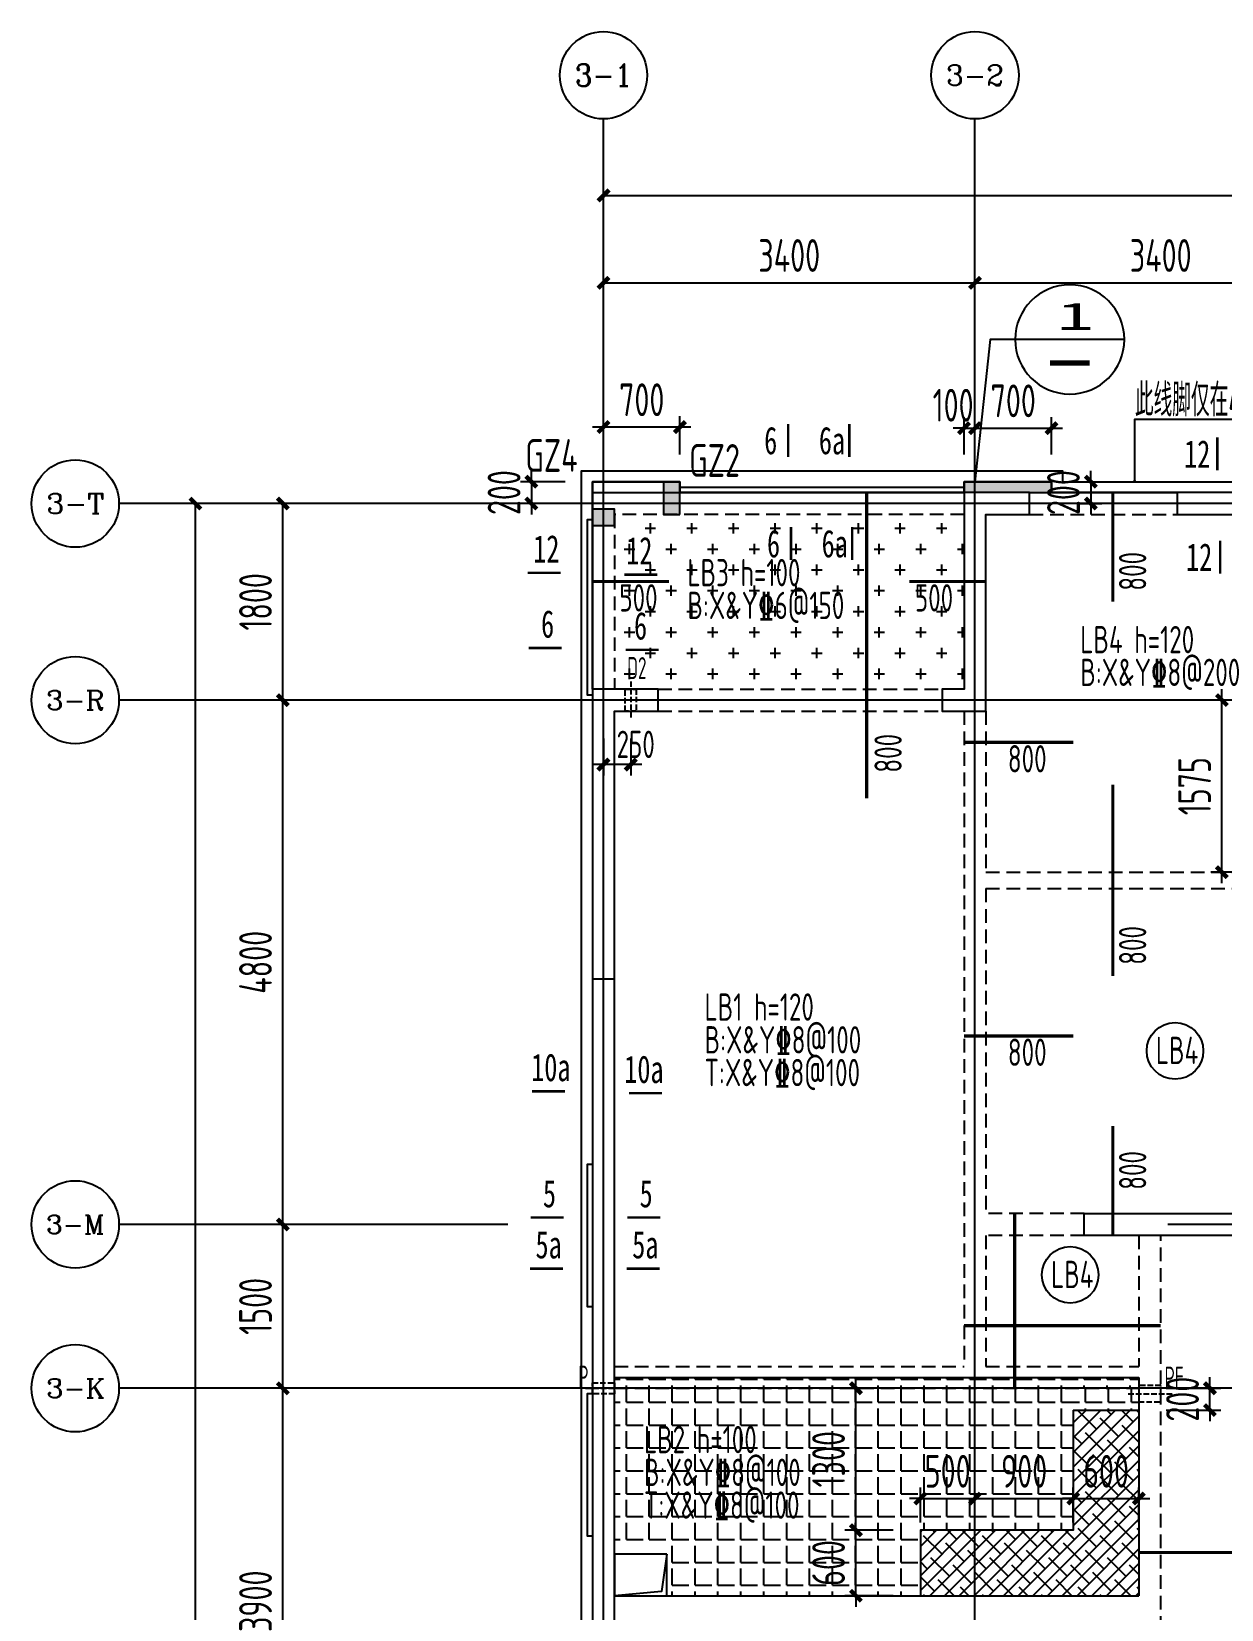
# Model space of a CAD drawing. Header units: millimetres. Extents: x -133666 to 880576, y -269375 to 86941.
# Drawn here: x 158965 to 169856, y 11684 to 26130 of the extents above; entities that cross this region are included whole.
import ezdxf
from ezdxf.enums import TextEntityAlignment as Align

# ---------------------------------------------------------------- set-up
doc = ezdxf.new("R2010")
doc.units = ezdxf.units.MM
doc.header["$LTSCALE"] = 1000
for name, pattern in [('CENTER', [50.8, 31.75, -6.35, 6.35, -6.35]), ('CONTINOUS', [0]), ('DASH', [0.35, 0.25, -0.1]), ('HIDDEN2', [0.1875, 0.125, -0.0625])]:
    doc.linetypes.add(name, pattern=pattern)
doc.layers.get('0').update_dxf_attribs({"linetype": 'CONTINUOUS'})
doc.layers.get('Defpoints').update_dxf_attribs({"color": 6, "linetype": 'CONTINUOUS'})
for name, color, linetype in [('A-外装饰线脚', 7, 'CONTINUOUS'), ('A-线脚看线', 9, 'CONTINUOUS'), ('A-设备穿墙洞', 161, 'CONTINUOUS'), ('AXIS', 253, 'CENTER'), ('AXIS_TEXT', 7, 'CONTINUOUS'), ('DIM', 3, 'CONTINUOUS'), ('DIM1', 3, 'CONTINUOUS'), ('JG1', 3, 'CONTINUOUS'), ('填充', 8, 'CONTINUOUS'), ('墙', 6, 'CONTINUOUS'), ('挑板', 3, 'CONTINUOUS'), ('板筋', 6, 'CONTINUOUS'), ('柱', 2, 'CONTINUOUS'), ('梁', 4, 'HIDDEN2'), ('模板线', 3, 'CONTINUOUS'), ('洞口', 5, 'CONTINUOUS'), ('详图索引', 3, 'CONTINUOUS'), ('钢筋_文字', 7, 'CONTINUOUS'), ('钢筋长度标注', 7, 'CONTINUOUS')]:
    doc.layers.add(name, color=color, linetype=linetype)
doc.styles.add('_TCH_AXIS', font='COMPLEX', dxfattribs={"bigfont": 'GBCBIG'})
doc.styles.add('COMPLEX', font='COMPLEX')
doc.styles.add('TSSD_BOLD', font='tssdeng2.shx', dxfattribs={"width": 0.7, "height": 250, "bigfont": 'CHINA.shx'})
doc.styles.add('TSSD_Dimension', font='tssdeng.shx', dxfattribs={"width": 0.7, "bigfont": 'Hztxt.shx'})
doc.styles.add('ZZ', font='tssdeng.shx', dxfattribs={"width": 0.7, "bigfont": 'tssdchn.shx'})
doc.styles.add('zzt', font='tssdeng.shx', dxfattribs={"width": 0.7, "height": 300, "bigfont": 'tssdchn.shx'})
doc.styles.add('钢筋', font='tssdeng.shx', dxfattribs={"width": 0.7, "height": 250, "bigfont": 'tssdchn.shx'})
doc.styles.add('钢筋长度', font='tssdeng.shx', dxfattribs={"width": 0.7, "height": 300, "bigfont": 'tssdchn.shx'})
doc.styles.add('黑体', font='simhei.ttf')
doc.dimstyles.new('DIM_1_100', dxfattribs={"dimtxt": 300, "dimasz": 100, "dimexe": 200, "dimexo": 50, "dimgap": 100, "dimtad": 1, "dimdec": 0, "dimzin": 0, "dimdsep": 46, "dimtxsty": 'zzt', "dimblk": 'ARCHTICK', "dimcen": 0, "dimclrt": 7, "dimadec": 0, "dimazin": 0, "dimtfac": 1, "dimtdec": 0, "dimtix": 1, "dimtmove": 2, "dimatfit": 0, "dimldrblk": 'ARCHTICK', "dimfxl": 0, "dimtolj": 1, "dimarcsym": 0})
doc.dimstyles.new('TSSD_100_100', dxfattribs={"dimtxt": 300, "dimasz": 100, "dimexe": 100, "dimexo": 250, "dimgap": 100, "dimtad": 1, "dimdec": 0, "dimzin": 0, "dimdsep": 46, "dimtxsty": 'ZZ', "dimblk": 'ARCHTICK', "dimcen": 0, "dimdle": 100, "dimclrd": 256, "dimclrt": 7, "dimadec": 0, "dimazin": 0, "dimtfac": 1, "dimtdec": 0, "dimtix": 1, "dimtmove": 2, "dimatfit": 3, "dimfxl": 0, "dimtolj": 1, "dimtzin": 0, "dimarcsym": 0})
pattern_1 = [(0, (164200, 1008.83), (0, 209.55), [152.4, -57.15]), (90, (164200, 1008.83), (-209.55, 1e-14), [152.4, -57.15])]

# ---------------------------------------------------------------- blocks, each defined once
blk = doc.blocks.new('_ArchTick')
at = {"color": 0, "linetype": 'ByBlock', "const_width": 0.4}
blk.add_lwpolyline([(-0.5, -0.5), (0.5, 0.5)], dxfattribs=at)
blk = doc.blocks.new('*D1029')
at = {"layer": 'Defpoints', "color": 0}
for p in [(166510, 12409), (167100, 12409), (167100, 11809)]:
    blk.add_point(p, dxfattribs=at)
at = {"layer": 'DIM', "lineweight": -2}
for p, q in [((166510, 12409), (166510, 12509)), ((166510, 11809), (166510, 12409)), ((166510, 11809), (166510, 11709))]:
    blk.add_line(p, q, dxfattribs=at)
at = {"layer": 'DIM', "color": 0, "lineweight": -2}
for p, q in [((166850, 12409), (166410, 12409)), ((166850, 11809), (166410, 11809))]:
    blk.add_line(p, q, dxfattribs=at)
at = {"layer": 'DIM', "lineweight": -2, "xscale": 100, "yscale": 100, "zscale": 100}
for p, rotation in [((166510, 12409), 270), ((166510, 11809), 90)]:
    blk.add_blockref('_ArchTick', p, dxfattribs=dict(at, rotation=rotation))
at = {"layer": 'DIM', "color": 7, "insert": (166260, 12109), "char_height": 300, "attachment_point": 5, "rotation": 90, "style": 'ZZ'}
blk.add_mtext('\\A1;600', dxfattribs=at)
blk = doc.blocks.new('*D1030')
at = {"layer": 'Defpoints', "color": 0}
for p in [(166510, 13709), (167100, 13709), (167100, 12409)]:
    blk.add_point(p, dxfattribs=at)
at = {"layer": 'DIM', "lineweight": -2}
blk.add_line((166510, 12309), (166510, 13809), dxfattribs=at)
at = {"layer": 'DIM', "color": 0, "lineweight": -2}
for p, q in [((166850, 13709), (166410, 13709)), ((166850, 12409), (166410, 12409))]:
    blk.add_line(p, q, dxfattribs=at)
at = {"layer": 'DIM', "lineweight": -2, "xscale": 100, "yscale": 100, "zscale": 100}
for p, rotation in [((166510, 13709), 90), ((166510, 12409), 270)]:
    blk.add_blockref('_ArchTick', p, dxfattribs=dict(at, rotation=rotation))
at = {"layer": 'DIM', "color": 7, "insert": (166260, 13059), "char_height": 300, "attachment_point": 5, "rotation": 90, "style": 'ZZ'}
blk.add_mtext('\\A1;1300', dxfattribs=at)
blk = doc.blocks.new('*D1031')
at = {"layer": 'Defpoints', "color": 0}
for p in [(167600, 12699), (167100, 12229), (167600, 12229)]:
    blk.add_point(p, dxfattribs=at)
at = {"layer": 'DIM', "color": 0, "lineweight": -2}
for p, q in [((167100, 12479), (167100, 12799)), ((167600, 12479), (167600, 12799))]:
    blk.add_line(p, q, dxfattribs=at)
at = {"layer": 'DIM', "lineweight": -2}
for p, q in [((167100, 12699), (167000, 12699)), ((167100, 12699), (167600, 12699)), ((167600, 12699), (167700, 12699))]:
    blk.add_line(p, q, dxfattribs=at)
at = {"layer": 'DIM', "lineweight": -2, "xscale": 100, "yscale": 100, "zscale": 100}
blk.add_blockref('_ArchTick', (167100, 12699), dxfattribs=at)
at = {"layer": 'DIM', "lineweight": -2, "xscale": 100, "yscale": 100, "zscale": 100, "rotation": 180}
blk.add_blockref('_ArchTick', (167600, 12699), dxfattribs=at)
at = {"layer": 'DIM', "color": 7, "insert": (167350, 12949), "char_height": 300, "attachment_point": 5, "style": 'ZZ'}
blk.add_mtext('\\A1;500', dxfattribs=at)
blk = doc.blocks.new('*D1067')
at = {"layer": 'Defpoints', "color": 0}
for p in [(169860, 20009), (170900, 20009), (170900, 18434)]:
    blk.add_point(p, dxfattribs=at)
at = {"layer": 'DIM', "lineweight": -2}
blk.add_line((169860, 18334), (169860, 20109), dxfattribs=at)
at = {"layer": 'DIM', "color": 0, "lineweight": -2}
for p, q in [((170650, 20009), (169760, 20009)), ((170650, 18434), (169760, 18434))]:
    blk.add_line(p, q, dxfattribs=at)
at = {"layer": 'DIM', "lineweight": -2, "xscale": 100, "yscale": 100, "zscale": 100}
for p, rotation in [((169860, 20009), 90), ((169860, 18434), 270)]:
    blk.add_blockref('_ArchTick', p, dxfattribs=dict(at, rotation=rotation))
at = {"layer": 'DIM', "color": 7, "insert": (169610, 19221), "char_height": 300, "attachment_point": 5, "rotation": 90, "style": 'ZZ'}
blk.add_mtext('\\A1;1575', dxfattribs=at)
blk = doc.blocks.new('*D1068')
at = {"layer": 'Defpoints', "color": 0}
for p in [(168500, 12699), (167600, 12229), (168500, 12229)]:
    blk.add_point(p, dxfattribs=at)
at = {"layer": 'DIM', "color": 0, "lineweight": -2}
for p, q in [((167600, 12479), (167600, 12799)), ((168500, 12479), (168500, 12799))]:
    blk.add_line(p, q, dxfattribs=at)
at = {"layer": 'DIM', "lineweight": -2}
blk.add_line((167500, 12699), (168600, 12699), dxfattribs=at)
at = {"layer": 'DIM', "lineweight": -2, "xscale": 100, "yscale": 100, "zscale": 100, "rotation": 180}
blk.add_blockref('_ArchTick', (167600, 12699), dxfattribs=at)
at = {"layer": 'DIM', "lineweight": -2, "xscale": 100, "yscale": 100, "zscale": 100}
blk.add_blockref('_ArchTick', (168500, 12699), dxfattribs=at)
at = {"layer": 'DIM', "color": 7, "insert": (168050, 12949), "char_height": 300, "attachment_point": 5, "style": 'ZZ'}
blk.add_mtext('\\A1;900', dxfattribs=at)
blk = doc.blocks.new('*D1069')
at = {"layer": 'Defpoints', "color": 0}
for p in [(169100, 12699), (168500, 12229), (169100, 12229)]:
    blk.add_point(p, dxfattribs=at)
at = {"layer": 'DIM', "color": 0, "lineweight": -2}
for p, q in [((168500, 12479), (168500, 12799)), ((169100, 12479), (169100, 12799))]:
    blk.add_line(p, q, dxfattribs=at)
at = {"layer": 'DIM', "lineweight": -2}
for p, q in [((168500, 12699), (168400, 12699)), ((168500, 12699), (169100, 12699)), ((169100, 12699), (169200, 12699))]:
    blk.add_line(p, q, dxfattribs=at)
at = {"layer": 'DIM', "lineweight": -2, "xscale": 100, "yscale": 100, "zscale": 100}
blk.add_blockref('_ArchTick', (168500, 12699), dxfattribs=at)
at = {"layer": 'DIM', "lineweight": -2, "xscale": 100, "yscale": 100, "zscale": 100, "rotation": 180}
blk.add_blockref('_ArchTick', (169100, 12699), dxfattribs=at)
at = {"layer": 'DIM', "color": 7, "insert": (168800, 12949), "char_height": 300, "attachment_point": 5, "style": 'ZZ'}
blk.add_mtext('\\A1;600', dxfattribs=at)
blk = doc.blocks.new('*D1103')
at = {"layer": 'Defpoints', "color": 0}
for p in [(164200, 22509), (164200, 22009), (164900, 22009)]:
    blk.add_point(p, dxfattribs=at)
at = {"layer": 'DIM', "color": 0, "lineweight": -2}
for p, q in [((164200, 22259), (164200, 22609)), ((164900, 22259), (164900, 22609))]:
    blk.add_line(p, q, dxfattribs=at)
at = {"layer": 'DIM', "lineweight": -2}
blk.add_line((165000, 22509), (164100, 22509), dxfattribs=at)
at = {"layer": 'DIM', "lineweight": -2, "xscale": 100, "yscale": 100, "zscale": 100, "rotation": 180}
blk.add_blockref('_ArchTick', (164200, 22509), dxfattribs=at)
at = {"layer": 'DIM', "lineweight": -2, "xscale": 100, "yscale": 100, "zscale": 100}
blk.add_blockref('_ArchTick', (164900, 22509), dxfattribs=at)
at = {"layer": 'DIM', "color": 7, "insert": (164550, 22759), "char_height": 300, "attachment_point": 5, "style": 'ZZ'}
blk.add_mtext('\\A1;700', dxfattribs=at)
blk = doc.blocks.new('*D1127')
at = {"layer": 'Defpoints', "color": 0}
for p in [(167600, 22499), (167500, 22009), (167600, 22009)]:
    blk.add_point(p, dxfattribs=at)
at = {"layer": 'DIM', "color": 0, "lineweight": -2}
for p, q in [((167500, 22259), (167500, 22599)), ((167600, 22259), (167600, 22599))]:
    blk.add_line(p, q, dxfattribs=at)
at = {"layer": 'DIM', "lineweight": -2}
for p, q in [((167500, 22499), (167400, 22499)), ((167500, 22499), (167600, 22499)), ((167600, 22499), (167700, 22499))]:
    blk.add_line(p, q, dxfattribs=at)
at = {"layer": 'DIM', "lineweight": -2, "xscale": 100, "yscale": 100, "zscale": 100}
blk.add_blockref('_ArchTick', (167500, 22499), dxfattribs=at)
at = {"layer": 'DIM', "lineweight": -2, "xscale": 100, "yscale": 100, "zscale": 100, "rotation": 180}
blk.add_blockref('_ArchTick', (167600, 22499), dxfattribs=at)
at = {"layer": 'DIM', "color": 7, "insert": (167400, 22709), "char_height": 300, "attachment_point": 5, "style": 'ZZ'}
blk.add_mtext('\\A1;100', dxfattribs=at)
blk = doc.blocks.new('*D1128')
at = {"layer": 'Defpoints', "color": 0}
for p in [(168300, 22499), (167600, 22009), (168300, 22009)]:
    blk.add_point(p, dxfattribs=at)
at = {"layer": 'DIM', "color": 0, "lineweight": -2}
for p, q in [((167600, 22259), (167600, 22599)), ((168300, 22259), (168300, 22599))]:
    blk.add_line(p, q, dxfattribs=at)
at = {"layer": 'DIM', "lineweight": -2}
blk.add_line((167500, 22499), (168400, 22499), dxfattribs=at)
at = {"layer": 'DIM', "lineweight": -2, "xscale": 100, "yscale": 100, "zscale": 100, "rotation": 180}
blk.add_blockref('_ArchTick', (167600, 22499), dxfattribs=at)
at = {"layer": 'DIM', "lineweight": -2, "xscale": 100, "yscale": 100, "zscale": 100}
blk.add_blockref('_ArchTick', (168300, 22499), dxfattribs=at)
at = {"layer": 'DIM', "color": 7, "insert": (167950, 22749), "char_height": 300, "attachment_point": 5, "style": 'ZZ'}
blk.add_mtext('\\A1;700', dxfattribs=at)
blk = doc.blocks.new('*D1129')
at = {"layer": 'Defpoints', "color": 0}
for p in [(168300, 22009), (168300, 21809), (168660, 21809)]:
    blk.add_point(p, dxfattribs=at)
at = {"layer": 'DIM', "lineweight": -2}
for p, q in [((168660, 22009), (168660, 22109)), ((168660, 22009), (168660, 21809)), ((168660, 21809), (168660, 21709))]:
    blk.add_line(p, q, dxfattribs=at)
at = {"layer": 'DIM', "color": 0, "lineweight": -2}
for p, q in [((168550, 22009), (168760, 22009)), ((168550, 21809), (168760, 21809))]:
    blk.add_line(p, q, dxfattribs=at)
at = {"layer": 'DIM', "lineweight": -2, "xscale": 100, "yscale": 100, "zscale": 100}
for p, rotation in [((168660, 22009), 270), ((168660, 21809), 90)]:
    blk.add_blockref('_ArchTick', p, dxfattribs=dict(at, rotation=rotation))
at = {"layer": 'DIM', "color": 7, "insert": (168410, 21909), "char_height": 300, "attachment_point": 5, "rotation": 90, "style": 'ZZ'}
blk.add_mtext('\\A1;200', dxfattribs=at)
blk = doc.blocks.new('*D1130')
at = {"layer": 'Defpoints', "color": 0}
for p in [(164100, 22009), (163540, 21809), (164100, 21809)]:
    blk.add_point(p, dxfattribs=at)
at = {"layer": 'DIM', "lineweight": -2}
for p, q in [((163540, 22009), (163540, 22109)), ((163540, 22009), (163540, 21809)), ((163540, 21809), (163540, 21709))]:
    blk.add_line(p, q, dxfattribs=at)
at = {"layer": 'DIM', "color": 0, "lineweight": -2}
for p, q in [((163850, 22009), (163440, 22009)), ((163850, 21809), (163440, 21809))]:
    blk.add_line(p, q, dxfattribs=at)
at = {"layer": 'DIM', "lineweight": -2, "xscale": 100, "yscale": 100, "zscale": 100}
for p, rotation in [((163540, 22009), 270), ((163540, 21809), 90)]:
    blk.add_blockref('_ArchTick', p, dxfattribs=dict(at, rotation=rotation))
at = {"layer": 'DIM', "color": 7, "insert": (163290, 21909), "char_height": 300, "attachment_point": 5, "rotation": 90, "style": 'ZZ'}
blk.add_mtext('\\A1;200', dxfattribs=at)
blk = doc.blocks.new('*D1134')
at = {"layer": 'Defpoints', "color": 0}
for p in [(169100, 13709), (169750, 13709), (169100, 13509)]:
    blk.add_point(p, dxfattribs=at)
at = {"layer": 'DIM', "lineweight": -2}
for p, q in [((169750, 13709), (169750, 13809)), ((169750, 13509), (169750, 13709)), ((169750, 13509), (169750, 13409))]:
    blk.add_line(p, q, dxfattribs=at)
at = {"layer": 'DIM', "color": 0, "lineweight": -2}
for p, q in [((169350, 13709), (169850, 13709)), ((169350, 13509), (169850, 13509))]:
    blk.add_line(p, q, dxfattribs=at)
at = {"layer": 'DIM', "lineweight": -2, "xscale": 100, "yscale": 100, "zscale": 100}
for p, rotation in [((169750, 13709), 270), ((169750, 13509), 90)]:
    blk.add_blockref('_ArchTick', p, dxfattribs=dict(at, rotation=rotation))
at = {"layer": 'DIM', "color": 7, "insert": (169500, 13609), "char_height": 300, "attachment_point": 5, "rotation": 90, "style": 'ZZ'}
blk.add_mtext('\\A1;200', dxfattribs=at)
blk = doc.blocks.new('$144147')
at = {"layer": '模板线', "color": 4, "const_width": 22.7}
for points in [[(223, 1246), (223, 944)], [(248, 302), (248, 0)]]:
    blk.add_lwpolyline(points, dxfattribs=at)
at = {"layer": '模板线', "color": 0, "style": '黑体', "width": 0.7}
for p in [(63, 1095), (89, 151)]:
    blk.add_text('6', height=252, dxfattribs=at).set_placement(p, align=Align.MIDDLE_CENTER)
blk = doc.blocks.new('$1687588')
at = {"layer": '模板线', "color": 4, "const_width": 22.7}
for points in [[(0, 17), (302, 17)], [(886, 0), (1188, 0)]]:
    blk.add_lwpolyline(points, dxfattribs=at)
at = {"layer": '模板线', "color": 0, "style": '黑体', "width": 0.7}
for p in [(172, 237), (1023, 220)]:
    blk.add_text('6', height=252, dxfattribs=at).set_placement(p, align=Align.MIDDLE_CENTER)
blk = doc.blocks.new('$1305720')
at = {"layer": '模板线', "color": 4, "const_width": 22.7}
for points in [[(19, 17), (321, 17)], [(905, 0), (1207, 0)]]:
    blk.add_lwpolyline(points, dxfattribs=at)
at = {"layer": '模板线', "color": 0, "style": '黑体', "width": 0.7}
for p in [(190, 237), (1042, 220)]:
    blk.add_text('10a', height=252, dxfattribs=at).set_placement(p, align=Align.MIDDLE_CENTER)
blk = doc.blocks.new('$1479726')
at = {"layer": '模板线', "color": 4, "const_width": 22.7}
for points in [[(0, 0), (302, 0)], [(886, 0), (1188, 0)]]:
    blk.add_lwpolyline(points, dxfattribs=at)
at = {"layer": '模板线', "color": 0, "style": '黑体', "width": 0.7}
for p in [(172, 220), (1057, 220)]:
    blk.add_text('5', height=252, dxfattribs=at).set_placement(p, align=Align.MIDDLE_CENTER)
blk = doc.blocks.new('$1232228')
at = {"layer": '模板线', "color": 4, "const_width": 22.7}
for points in [[(0, 0), (302, 0)], [(886, 0), (1188, 0)]]:
    blk.add_lwpolyline(points, dxfattribs=at)
at = {"layer": '模板线', "color": 0, "style": '黑体', "width": 0.7}
for p in [(172, 220), (1057, 220)]:
    blk.add_text('5a', height=252, dxfattribs=at).set_placement(p, align=Align.MIDDLE_CENTER)
blk = doc.blocks.new('$1925373')
at = {"layer": '模板线', "color": 4, "const_width": 22.7}
for points in [[(286, 1246), (286, 944)], [(311, 302), (311, 0)]]:
    blk.add_lwpolyline(points, dxfattribs=at)
at = {"layer": '模板线', "color": 0, "style": '黑体', "width": 0.7}
for p in [(127, 1095), (152, 151)]:
    blk.add_text('6a', height=252, dxfattribs=at).set_placement(p, align=Align.MIDDLE_CENTER)
blk = doc.blocks.new('$1893412')
at = {"layer": '模板线', "color": 4, "const_width": 22.7}
for points in [[(0, 17), (302, 17)], [(886, 0), (1188, 0)]]:
    blk.add_lwpolyline(points, dxfattribs=at)
at = {"layer": '模板线', "color": 0, "style": '黑体', "width": 0.7}
for p in [(172, 237), (1023, 220)]:
    blk.add_text('12', height=252, dxfattribs=at).set_placement(p, align=Align.MIDDLE_CENTER)
blk = doc.blocks.new('$1440')
at = {"layer": '模板线', "color": 4, "const_width": 22.7}
for points in [[(312, 1246), (312, 944)], [(337, 302), (337, 0)]]:
    blk.add_lwpolyline(points, dxfattribs=at)
at = {"layer": '模板线', "color": 0, "style": '黑体', "width": 0.7}
for p in [(127, 1095), (145, 151)]:
    blk.add_text('12', height=252, dxfattribs=at).set_placement(p, align=Align.MIDDLE_CENTER)
blk = doc.blocks.new('$1642317')
at = {"layer": '洞口'}
blk.add_lwpolyline([(480, 5130), (0, 5130), (0, 4750), (480, 4750)], close=True, dxfattribs=at)
blk.add_lwpolyline([(480, 5130), (432, 4788), (0, 4750)], dxfattribs=at)
blk = doc.blocks.new('详图索引1')
at = {"color": 3, "const_width": 50}
blk.add_lwpolyline([(319, -216), (681, -216)], dxfattribs=at)
at = {"layer": '详图索引', "color": 3}
blk.add_line((0, 0), (1000, 0), dxfattribs=at)
blk.add_circle((500, 0), 500, dxfattribs=at)
at = {"layer": '详图索引', "color": 3, "style": '黑体', "width": 2}
blk.add_attdef('1', text='', height=250, dxfattribs=at).set_placement((468, 213), align=Align.MIDDLE_CENTER)
blk = doc.blocks.new('*D858')
at = {"layer": 'Defpoints', "color": 0}
for p in [(-2935, 12700), (-875, 12700), (-875, 8800)]:
    blk.add_point(p, dxfattribs=at)
at = {"layer": 'DIM1', "color": 0, "lineweight": -2}
for p, q in [((-925, 12700), (-3135, 12700)), ((-2935, 8800), (-2935, 12700)), ((-925, 8800), (-3135, 8800))]:
    blk.add_line(p, q, dxfattribs=at)
at = {"layer": 'DIM1', "color": 0, "lineweight": -2, "xscale": 100, "yscale": 100, "zscale": 100}
for p, rotation in [((-2935, 12700), 90), ((-2935, 8800), 270)]:
    blk.add_blockref('_ArchTick', p, dxfattribs=dict(at, rotation=rotation))
at = {"layer": 'DIM1', "color": 7, "insert": (-3185, 10750), "char_height": 300, "attachment_point": 5, "rotation": 90, "style": 'zzt'}
blk.add_mtext('\\A1;3900', dxfattribs=at)
blk = doc.blocks.new('*D859')
at = {"layer": 'Defpoints', "color": 0}
for p in [(-2935, 14200), (-875, 14200), (-875, 12700)]:
    blk.add_point(p, dxfattribs=at)
at = {"layer": 'DIM1', "color": 0, "lineweight": -2}
for p, q in [((-925, 14200), (-3135, 14200)), ((-2935, 12700), (-2935, 14200)), ((-925, 12700), (-3135, 12700))]:
    blk.add_line(p, q, dxfattribs=at)
at = {"layer": 'DIM1', "color": 0, "lineweight": -2, "xscale": 100, "yscale": 100, "zscale": 100}
for p, rotation in [((-2935, 14200), 90), ((-2935, 12700), 270)]:
    blk.add_blockref('_ArchTick', p, dxfattribs=dict(at, rotation=rotation))
at = {"layer": 'DIM1', "color": 7, "insert": (-3185, 13450), "char_height": 300, "attachment_point": 5, "rotation": 90, "style": 'zzt'}
blk.add_mtext('\\A1;1500', dxfattribs=at)
blk = doc.blocks.new('*D860')
at = {"layer": 'Defpoints', "color": 0}
for p in [(-2935, 19000), (-875, 19000), (-875, 14200)]:
    blk.add_point(p, dxfattribs=at)
at = {"layer": 'DIM1', "color": 0, "lineweight": -2}
for p, q in [((-925, 19000), (-3135, 19000)), ((-2935, 14200), (-2935, 19000)), ((-925, 14200), (-3135, 14200))]:
    blk.add_line(p, q, dxfattribs=at)
at = {"layer": 'DIM1', "color": 0, "lineweight": -2, "xscale": 100, "yscale": 100, "zscale": 100}
for p, rotation in [((-2935, 19000), 90), ((-2935, 14200), 270)]:
    blk.add_blockref('_ArchTick', p, dxfattribs=dict(at, rotation=rotation))
at = {"layer": 'DIM1', "color": 7, "insert": (-3185, 16600), "char_height": 300, "attachment_point": 5, "rotation": 90, "style": 'zzt'}
blk.add_mtext('\\A1;4800', dxfattribs=at)
blk = doc.blocks.new('*D861')
at = {"layer": 'Defpoints', "color": 0}
for p in [(-2935, 20800), (-875, 20800), (-875, 19000)]:
    blk.add_point(p, dxfattribs=at)
at = {"layer": 'DIM1', "color": 0, "lineweight": -2}
for p, q in [((-925, 20800), (-3135, 20800)), ((-2935, 19000), (-2935, 20800)), ((-925, 19000), (-3135, 19000))]:
    blk.add_line(p, q, dxfattribs=at)
at = {"layer": 'DIM1', "color": 0, "lineweight": -2, "xscale": 100, "yscale": 100, "zscale": 100}
for p, rotation in [((-2935, 20800), 90), ((-2935, 19000), 270)]:
    blk.add_blockref('_ArchTick', p, dxfattribs=dict(at, rotation=rotation))
at = {"layer": 'DIM1', "color": 7, "insert": (-3185, 19900), "char_height": 300, "attachment_point": 5, "rotation": 90, "style": 'zzt'}
blk.add_mtext('\\A1;1800', dxfattribs=at)
blk = doc.blocks.new('*D862')
at = {"layer": 'Defpoints', "color": 0}
for p in [(-3735, 20800), (-875, 20800), (-875, -1600)]:
    blk.add_point(p, dxfattribs=at)
at = {"layer": 'DIM1', "color": 0, "lineweight": -2}
for p, q in [((-925, 20800), (-3935, 20800)), ((-3735, -1600), (-3735, 20800)), ((-925, -1600), (-3935, -1600))]:
    blk.add_line(p, q, dxfattribs=at)
at = {"layer": 'DIM1', "color": 0, "lineweight": -2, "xscale": 100, "yscale": 100, "zscale": 100}
for p, rotation in [((-3735, 20800), 90), ((-3735, -1600), 270)]:
    blk.add_blockref('_ArchTick', p, dxfattribs=dict(at, rotation=rotation))
at = {"layer": 'DIM1', "color": 7, "insert": (-3985, 9600), "char_height": 300, "attachment_point": 5, "rotation": 90, "style": 'zzt'}
blk.add_mtext('\\A1;22400', dxfattribs=at)
blk = doc.blocks.new('*D877')
at = {"layer": 'Defpoints', "color": 0}
for p in [(3400, 22821), (0, 21871), (3400, 21871)]:
    blk.add_point(p, dxfattribs=at)
at = {"layer": 'DIM1', "color": 0, "lineweight": -2}
for p, q in [((0, 21921), (0, 23021)), ((3400, 21921), (3400, 23021)), ((0, 22821), (3400, 22821))]:
    blk.add_line(p, q, dxfattribs=at)
at = {"layer": 'DIM1', "color": 0, "lineweight": -2, "xscale": 100, "yscale": 100, "zscale": 100, "rotation": 180}
blk.add_blockref('_ArchTick', (0, 22821), dxfattribs=at)
at = {"layer": 'DIM1', "color": 0, "lineweight": -2, "xscale": 100, "yscale": 100, "zscale": 100}
blk.add_blockref('_ArchTick', (3400, 22821), dxfattribs=at)
at = {"layer": 'DIM1', "color": 7, "insert": (1700, 23071), "char_height": 300, "attachment_point": 5, "style": 'zzt'}
blk.add_mtext('\\A1;3400', dxfattribs=at)
blk = doc.blocks.new('*D878')
at = {"layer": 'Defpoints', "color": 0}
for p in [(6800, 22821), (3400, 21871), (6800, 21871)]:
    blk.add_point(p, dxfattribs=at)
at = {"layer": 'DIM1', "color": 0, "lineweight": -2}
for p, q in [((3400, 21921), (3400, 23021)), ((6800, 21921), (6800, 23021)), ((3400, 22821), (6800, 22821))]:
    blk.add_line(p, q, dxfattribs=at)
at = {"layer": 'DIM1', "color": 0, "lineweight": -2, "xscale": 100, "yscale": 100, "zscale": 100, "rotation": 180}
blk.add_blockref('_ArchTick', (3400, 22821), dxfattribs=at)
at = {"layer": 'DIM1', "color": 0, "lineweight": -2, "xscale": 100, "yscale": 100, "zscale": 100}
blk.add_blockref('_ArchTick', (6800, 22821), dxfattribs=at)
at = {"layer": 'DIM1', "color": 7, "insert": (5100, 23071), "char_height": 300, "attachment_point": 5, "style": 'zzt'}
blk.add_mtext('\\A1;3400', dxfattribs=at)
blk = doc.blocks.new('*D895')
at = {"layer": 'Defpoints', "color": 0}
for p in [(48000, 23621), (0, 21871), (48000, 21871)]:
    blk.add_point(p, dxfattribs=at)
at = {"layer": 'DIM1', "color": 0, "lineweight": -2}
for p, q in [((0, 21921), (0, 23821)), ((48000, 21921), (48000, 23821)), ((0, 23621), (48000, 23621))]:
    blk.add_line(p, q, dxfattribs=at)
at = {"layer": 'DIM1', "color": 0, "lineweight": -2, "xscale": 100, "yscale": 100, "zscale": 100, "rotation": 180}
blk.add_blockref('_ArchTick', (0, 23621), dxfattribs=at)
at = {"layer": 'DIM1', "color": 0, "lineweight": -2, "xscale": 100, "yscale": 100, "zscale": 100}
blk.add_blockref('_ArchTick', (48000, 23621), dxfattribs=at)
at = {"layer": 'DIM1', "color": 7, "insert": (24000, 23871), "char_height": 300, "attachment_point": 5, "style": 'zzt'}
blk.add_mtext('\\A1;48000', dxfattribs=at)
blk = doc.blocks.new('_AXISO')
blk.add_circle((0, 0), 0.5)
at = {"layer": 'AXIS_TEXT', "style": 'COMPLEX', "width": 1.041667}
blk.add_attdef('A', text='', height=0.56, dxfattribs=at).set_placement((-0.25, -0.28), (0.25, -0.28), align=Align.FIT)
blk = doc.blocks.new('$1466424')
at = {"layer": '板筋', "const_width": 30}
for points in [[(2509, 19804), (2509, 22604)], [(4762, 21604), (4762, 22604)], [(0, 21790), (700, 21790)], [(2900, 21790), (3600, 21790)], [(3400, 20317), (4400, 20317)], [(4762, 18179), (4762, 19929)], [(3400, 17630), (4400, 17630)], [(4762, 15804), (4762, 16804)], [(3863, 14404), (3863, 16004)], [(3400, 14976), (5200, 14976)], [(5000, 12900), (6900, 12900)]]:
    blk.add_lwpolyline(points, dxfattribs=at)
at = {"layer": '钢筋_文字'}
for centre in [(5331, 17492, 0), (4372, 15442, 0)]:
    blk.add_circle(centre, 259, dxfattribs=at)
at = {"layer": '钢筋_文字', "color": 7, "linetype": 'Continuous', "width": 0.7}
for s, style, p in [('LB3 h=100', 'TSSD_BOLD', (868, 21746, 0)), ('B:X&Y%%1326@150', '钢筋', (868, 21446, 0)), ('LB4 h=120', 'TSSD_BOLD', (4464, 21133, 0)), ('B:X&Y%%1328@200', '钢筋', (4464, 20833, 0)), ('LB1 h=120', 'TSSD_BOLD', (1025, 17769, 0)), ('B:X&Y%%1328@100', '钢筋', (1025, 17469, 0)), ('T:X&Y%%1328@100', '钢筋', (1025, 17169, 0)), ('LB2 h=100', 'TSSD_BOLD', (471, 13809, 0)), ('B:X&Y%%1328@100', '钢筋', (471, 13509, 0)), ('T:X&Y%%1328@100', '钢筋', (471, 13209, 0))]:
    blk.add_text(s, height=250, dxfattribs=dict(at, style=style)).set_placement(p)
at = {"layer": '钢筋_文字', "style": 'TSSD_BOLD', "width": 0.7}
for p in [(5156, 17372, 0), (4197, 15321, 0)]:
    blk.add_text('LB4', height=250, dxfattribs=at).set_placement(p)
at = {"layer": '钢筋长度标注', "style": '钢筋长度', "width": 0.7}
for p in [(5068, 21706), (2830, 20040), (5068, 18281), (5068, 16221)]:
    blk.add_text('800', height=250, rotation=90, dxfattribs=at).set_placement(p)
for s, p in [('500', (245, 21515)), ('500', (2950, 21515)), ('800', (3801, 20042)), ('800', (3801, 17355))]:
    blk.add_text(s, height=250, dxfattribs=at).set_placement(p)
blk = doc.blocks.new('$133032')
at = {"layer": '挑板'}
blk.add_lwpolyline([(7000, 22700), (4200, 22700), (4200, 22800), (3400, 22800), (3400, 22700), (800, 22700), (800, 22800), (0, 22800), (0, 1700)], dxfattribs=at)
blk = doc.blocks.new('$1981617')
at = {"layer": '柱'}
blk.add_hatch(color=8, dxfattribs=at).paths.add_polyline_path([(150, 0), (150, 300), (0, 300), (0, 0)])
at = {"layer": '柱', "color": 3, "elevation": 0}
blk.add_lwpolyline([(150, 0), (150, 300), (0, 300), (0, 0)], close=True, dxfattribs=at)
blk = doc.blocks.new('$1617331')
at = {"layer": '柱'}
blk.add_hatch(color=8, dxfattribs=at).paths.add_polyline_path([(200, 150), (0, 150), (0, 0), (200, 0)])
at = {"layer": '柱', "color": 3, "elevation": 0}
blk.add_lwpolyline([(200, 150), (0, 150), (0, 0), (200, 0)], close=True, dxfattribs=at)
blk = doc.blocks.new('$1222607')
at = {"layer": '柱'}
blk.add_blockref('$1981617', (650, 22500, 0), dxfattribs=at)
at = {"layer": '柱', "rotation": 180}
blk.add_blockref('$1617331', (200, 22550, 0), dxfattribs=at)
blk = doc.blocks.new('$1413619')
at = {"layer": 'A-线脚看线', "color": 5, "elevation": 0}
for points in [[(850, 22700), (3450, 22700)], [(50, 22400), (0, 22400), (0, 20800), (50, 20800)], [(50, 16500), (0, 16500), (0, 15200), (50, 15200)], [(50, 14400), (0, 14400), (0, 13100), (50, 13100)]]:
    blk.add_lwpolyline(points, dxfattribs=at)
blk = doc.blocks.new('$1295222')
at = {"layer": 'A-外装饰线脚', "color": 23, "elevation": 0}
for points in [[(3500, 1050), (500, 1050), (500, 1750), (0, 1750), (0, 23050), (4400, 23050), (4400, 22950), (7200, 22950), (7200, 22250), (7900, 22250), (7900, 17450), (7200, 17450), (7200, 17050), (10600, 17050), (10600, 16300)], [(100, 22850), (100, 22950), (900, 22950), (900, 22850)], [(3500, 22850), (3500, 22950), (4300, 22950), (4300, 22850)]]:
    blk.add_lwpolyline(points, dxfattribs=at)
blk = doc.blocks.new('$145458')
at = {"layer": 'A-设备穿墙洞', "linetype": 'DASH', "ltscale": 0.2, "elevation": 0}
blk.add_lwpolyline([(531, 6325), (431, 6325), (431, 6525), (531, 6525)], close=True, dxfattribs=at)
blk.add_lwpolyline([(481, 6596), (481, 6258)], dxfattribs=at)
at = {"layer": 'A-设备穿墙洞', "linetype": 'DASH', "ltscale": 0.2}
for points in [[(6860, 4975), (7198, 4975)], [(7281, 4554), (7281, 4792)], [(68, 125), (413, 125)], [(5035, 75), (5436, 75)]]:
    blk.add_lwpolyline(points, dxfattribs=at)
for points in [[(7131, 5025), (7131, 4925), (6931, 4925), (6931, 5025)], [(7231, 4725), (7331, 4725), (7331, 4625), (7231, 4625)], [(331, 175), (331, 75), (131, 75), (131, 175)], [(5131, 150), (5131, 0), (5331, 0), (5331, 150)]]:
    blk.add_lwpolyline(points, close=True, dxfattribs=at)
at = {"layer": 'A-设备穿墙洞', "color": 7, "linetype": 'DASH', "ltscale": 0.2, "style": 'zzt', "width": 0.6}
for s, p in [('D2', (448, 6619)), ('D1', (6752, 4993)), ('D1', (7152, 4413)), ('P', (0, 132)), ('PF', (5366, 123))]:
    blk.add_text(s, height=200, dxfattribs=at).set_placement(p)
blk = doc.blocks.new('*D1015')
at = {"layer": 'Defpoints', "color": 0}
for p in [(1000, 19448), (1250, 19448, 0), (1000, 18958)]:
    blk.add_point(p, dxfattribs=at)
at = {"layer": 'DIM1', "color": 3, "lineweight": -2}
for p, q in [((1000, 19198), (1000, 18858)), ((1250, 19198), (1250, 18858)), ((1350, 18958), (900, 18958))]:
    blk.add_line(p, q, dxfattribs=at)
at = {"layer": 'DIM1', "color": 3, "lineweight": -2, "xscale": 100, "yscale": 100, "zscale": 100, "rotation": 180}
blk.add_blockref('_ArchTick', (1000, 18958), dxfattribs=at)
at = {"layer": 'DIM1', "color": 3, "lineweight": -2, "xscale": 100, "yscale": 100, "zscale": 100}
blk.add_blockref('_ArchTick', (1250, 18958), dxfattribs=at)
at = {"layer": 'DIM1', "color": 7, "insert": (1295, 19143), "char_height": 250, "attachment_point": 5, "style": 'TSSD_Dimension'}
blk.add_mtext('\\A1;250', dxfattribs=at)
blk = doc.blocks.new('$1783196')
at = {"layer": 'AXIS'}
for p, q in [((5234.9, 3480), (5234.9, 27859.5)), ((8634.9, 3480), (8634.9, 27859.5)), ((15434.9, 26788.3), (4360, 26788.3)), ((15434.9, 24988.3), (4360, 24988.3)), ((54849.9, 20188.3), (4360, 20188.3)), ((29334.9, 18688.3), (4360, 18688.3))]:
    blk.add_line(p, q, dxfattribs=at)
at = {"layer": 'DIM1'}
for p, q in [((5234.9, 27859.5), (5234.9, 30309.5)), ((8634.9, 27859.5), (8634.9, 30309.5)), ((4360, 26788.3), (800, 26788.3)), ((4360, 24988.3), (800, 24988.3)), ((4360, 20188.3), (800, 20188.3)), ((4360, 18688.3), (800, 18688.3))]:
    blk.add_line(p, q, dxfattribs=at)
ref = blk.add_blockref('_AXISO', (5234.9, 30709.5), dxfattribs=dict(at, xscale=800, yscale=800, zscale=800))
ref.add_attrib('A', '3-1', dxfattribs={"layer": 'AXIS_TEXT', "height": 202.97, "style": '_TCH_AXIS'}).set_placement((4973.9, 30608), (5495.8, 30608), align=Align.FIT)
ref = blk.add_blockref('_AXISO', (8634.9, 30709.5), dxfattribs=dict(at, xscale=800, yscale=800, zscale=800))
ref.add_attrib('A', '3-2', dxfattribs={"layer": 'AXIS_TEXT', "height": 187.78, "style": '_TCH_AXIS'}).set_placement((8371.1, 30615.6), (8898.6, 30615.6), align=Align.FIT)
ref = blk.add_blockref('_AXISO', (400, 26788.3), dxfattribs=dict(at, xscale=800, yscale=800, zscale=800))
ref.add_attrib('A', '3-T', dxfattribs={"layer": 'AXIS_TEXT', "height": 185, "style": '_TCH_AXIS'}).set_placement((135.7, 26695.8), (664.3, 26695.8), align=Align.FIT)
ref = blk.add_blockref('_AXISO', (400, 24988.3), dxfattribs=dict(at, xscale=800, yscale=800, zscale=800))
ref.add_attrib('A', '3-R', dxfattribs={"layer": 'AXIS_TEXT', "height": 177.09, "style": '_TCH_AXIS'}).set_placement((134.4, 24899.8), (665.6, 24899.8), align=Align.FIT)
ref = blk.add_blockref('_AXISO', (400, 20188.3), dxfattribs=dict(at, xscale=800, yscale=800, zscale=800))
ref.add_attrib('A', '3-M', dxfattribs={"layer": 'AXIS_TEXT', "height": 169.79, "style": '_TCH_AXIS'}).set_placement((133.2, 20103.4), (666.8, 20103.4), align=Align.FIT)
ref = blk.add_blockref('_AXISO', (400, 18688.3), dxfattribs=dict(at, xscale=800, yscale=800, zscale=800))
ref.add_attrib('A', '3-K', dxfattribs={"layer": 'AXIS_TEXT', "height": 174.59, "style": '_TCH_AXIS'}).set_placement((134, 18601), (666, 18601), align=Align.FIT)
for p1, p2, distance, picture, middle in [((5234.9, 27859.5), (53234.9, 27859.5), 1750, '*D895', (29234.9, 29859.5)), ((5234.9, 27859.5), (8634.9, 27859.5), 950, '*D877', (6934.9, 29059.5)), ((8634.9, 27859.5), (12034.9, 27859.5), 950, '*D878', (10334.9, 29059.5)), ((4360, 4388.3), (4360, 26788.3), 2860, '*D862', (1250, 15588.3)), ((4360, 24988.3), (4360, 26788.3), 2060, '*D861', (2050, 25888.3)), ((4360, 20188.3), (4360, 24988.3), 2060, '*D860', (2050, 22588.3)), ((4360, 18688.3), (4360, 20188.3), 2060, '*D859', (2050, 19438.3)), ((4360, 14788.3), (4360, 18688.3), 2060, '*D858', (2050, 16738.3))]:
    dim = blk.add_aligned_dim(p1=p1, p2=p2, distance=distance, dimstyle='DIM_1_100', dxfattribs=at)
    dim.commit()
    dim.dimension.update_dxf_attribs({"geometry": picture, "text_midpoint": middle, "insert": (5234.9, 5988.3)})
blk = doc.blocks.new('$1186913')
at = {"layer": 'A-设备穿墙洞'}
blk.add_blockref('$145458', (768.9, 13122.9), dxfattribs=at)
at = {"layer": 'DIM1'}
dim = blk.add_linear_dim(base=(1000.2, 18958, 0), p1=(1250.2, 19447.9, 0), p2=(1000.2, 19447.9, 0), dimstyle='TSSD_100_100', dxfattribs=at)
dim.commit()
dim.dimension.update_dxf_attribs({"geometry": '*D1015', "text_midpoint": (1294.8, 19142.8, 0), "dimtype": 128})

msp = doc.modelspace()

# ---------------------------------------------------------------- hatches: boundary and pattern name
at = {"layer": 'JG1'}
h = msp.add_hatch(dxfattribs=at)
h.set_pattern_fill('ANSI38,_O', color=8, scale=30)
h.set_pattern_definition([(45, (164199.99, 1008.83), (-67.3519, 67.3519), []), (135, (164199.99, 1008.83), (-202.05576, 67.3519), [238.125, -142.875])])
h.paths.add_polyline_path([(169100, 13508.8), (168500, 13508.8), (168500, 12408.8), (167100, 12408.8), (167100, 11808.8), (169100, 11808.8)])
at = {"layer": '填充'}
msp.add_hatch(color=256, dxfattribs=at).paths.add_polyline_path([(167500, 22008.8), (167500, 21908.8), (168100, 21908.8), (168300, 21908.8), (168300, 22008.8)])
at = {"layer": '填充', "linetype": 'Continuous'}
h = msp.add_hatch(dxfattribs=at)
h.set_pattern_fill('CROSS', color=256, scale=30, style=0)
h.set_pattern_definition([(0, (164199.99, 1008.83), (190.5, 190.5), [95.25, -285.75]), (90, (164247.62, 961.2), (-190.5, 190.5), [95.25, -285.75])])
h.paths.add_polyline_path([(164300, 21708.8), (164300, 20108.8), (164700, 20108.8), (167300, 20108.8), (167500, 20108.8), (167500, 21708.8)])
h = msp.add_hatch(dxfattribs=at)
h.set_pattern_fill('ANGLE', color=256, scale=30, style=0)
h.set_pattern_definition(pattern_1)
h.paths.add_polyline_path([(167962.8, 13708.8), (167962.8, 13808.8), (164300, 13808.8), (164300, 13708.8)])
h = msp.add_hatch(dxfattribs=at)
h.set_pattern_fill('ANGLE', color=256, scale=30, style=0)
h.set_pattern_definition(pattern_1)
h.paths.add_polyline_path([(168500, 13708.8), (169100, 13708.8), (169100, 13808.8), (167962.8, 13808.8), (167962.8, 13708.8)])
h = msp.add_hatch(dxfattribs=at)
h.set_pattern_fill('ANGLE', color=256, scale=30, style=0)
h.set_pattern_definition(pattern_1)
h.paths.add_polyline_path([(164780, 12188.8), (164780, 11808.8), (167100, 11808.8), (167100, 12408.8), (168500, 12408.8), (168500, 13708.8), (164300, 13708.8), (164300, 12288.8), (164680, 12288.8), (164680, 12188.8)])
h = msp.add_hatch(dxfattribs=at)
h.set_pattern_fill('ANGLE', color=256, scale=30, style=0)
h.set_pattern_definition([(0, (169870, 1008.83), (0, 209.55), [152.4, -57.15]), (90, (169870, 1008.83), (-209.55, 1e-14), [152.4, -57.15])])
h.paths.add_polyline_path([(169100, 13508.8), (169100, 13708.8), (168500, 13708.8), (168500, 13508.8)])

# ---------------------------------------------------------------- linework, layer by layer
at = {"layer": '墙'}
for points in [[(168100, 21708.8), (168100, 21908.8), (167500, 21908.8), (167500, 20108.8), (167300, 20108.8), (167300, 19908.8), (167700, 19908.8), (167700, 21708.8)], [(171100, 21108.8), (171100, 21908.8), (169450, 21908.8), (169450, 21708.8), (170900, 21708.8), (170900, 21108.8)], [(164700, 20108.8), (164100, 20108.8), (164100, 17458.8), (164300, 17458.8), (164300, 19908.8), (164700, 19908.8)], [(171100, 16208.8), (171100, 15108.8), (168600, 15108.8), (168600, 15308.8), (170900, 15308.8), (170900, 16208.8)]]:
    msp.add_lwpolyline(points, close=True, dxfattribs=at)
msp.add_lwpolyline([(167500, 19908.8), (167500, 19908.8)], dxfattribs=at)
at = {"layer": '梁', "linetype": 'Continuous'}
for p, q in [((164100, 20108.8), (164100, 21908.8)), ((164100, 21908.8), (167500, 21908.8)), ((168100, 21908.8), (169450, 21908.8)), ((164100, 17458.8), (164100, 9808.8)), ((164300, 9808.8), (164300, 17458.8)), ((164300, 13808.8), (169100, 13808.8)), ((169100, 13708.8), (169100, 11808.8)), ((164300, 11808.8), (169100, 11808.8))]:
    msp.add_line(p, q, dxfattribs=at)
at = {"layer": '梁'}
for p, q in [((167500, 21708.8), (164300, 21708.8)), ((164300, 21708.8), (164300, 20108.8)), ((168100, 21708.8), (169450, 21708.8)), ((164700, 20108.8), (167300, 20108.8)), ((164700, 19908.8), (167300, 19908.8)), ((167500, 19908.8), (167500, 13908.8)), ((167700, 19908.8), (167700, 18433.8)), ((167700, 18433.8), (170900, 18433.8)), ((167700, 18283.8), (167700, 15308.8)), ((167700, 18283.8), (170900, 18283.8)), ((168600, 15308.8), (167700, 15308.8)), ((168600, 15108.8), (167700, 15108.8)), ((167700, 15108.8), (167700, 13908.8)), ((169100, 15108.8), (169100, 13908.8)), ((169300, 9808.8), (169300, 15108.8)), ((164300, 13908.8), (167500, 13908.8)), ((167700, 13908.8), (169100, 13908.8)), ((169100, 13808.8), (169100, 13708.8)), ((164300, 13708.8), (169100, 13708.8))]:
    msp.add_line(p, q, dxfattribs=at)
at = {"layer": '梁', "linetype": 'Continuous'}
for points in [[(168500, 13508.8), (168500, 12408.8), (167100, 12408.8), (167100, 11808.8)], [(168500, 13508.8), (169100, 13508.8)]]:
    msp.add_lwpolyline(points, dxfattribs=at)
at = {"layer": '模板线'}
msp.add_lwpolyline([(167968.1, 23311.1), (167739.3, 23311.1), (167600, 22008.8)], dxfattribs=at)
at = {"layer": '钢筋_文字'}
msp.add_lwpolyline([(170436, 22579.5), (169060.6, 22579.5), (169060.6, 22008.8)], dxfattribs=at)
at = {"layer": '钢筋_文字', "const_width": 13.3, "elevation": 0}
msp.add_lwpolyline([(169060.8, 22019.9, 1), (169060.8, 22006.6, 1)], format="xyb", close=True, dxfattribs=at)

# ---------------------------------------------------------------- block references
at = {"layer": 'A-设备穿墙洞'}
msp.add_blockref('$1186913', (163199.8, 461, 0), dxfattribs=at)
at = {"layer": '填充', "linetype": 'Continuous'}
msp.add_blockref('$1783196', (158965.1, -4979.5), dxfattribs=at)
at = {"layer": '挑板'}
for name, p in [('$1295222', (164000, -941.2, 0)), ('$1413619', (164050, -741.2, 0)), ('$133032', (164100, -791.2))]:
    msp.add_blockref(name, p, dxfattribs=at)
at = {"layer": '柱'}
msp.add_blockref('$1222607', (164100, -791.2), dxfattribs=at)
at = {"layer": '模板线'}
ref = msp.add_blockref('详图索引1', (168968.1, 23311.1), dxfattribs=dict(at, xscale=-1))
ref.add_attrib('1', '1', dxfattribs={"layer": '详图索引', "color": 3, "height": 250, "style": '黑体', "width": 2}).set_placement((168519.7, 23523.9), align=Align.MIDDLE_CENTER)
for name, p in [('$144147', (165667.5, 21291.1)), ('$1925373', (166164.6, 21291.1)), ('$1440', (169507, 21167.6)), ('$1893412', (163504.6, 21157)), ('$1687588', (163516.4, 20469.6)), ('$1305720', (163527.9, 16409.8)), ('$1479726', (163533.5, 15271.4)), ('$1232228', (163525.8, 14803.9))]:
    msp.add_blockref(name, p, dxfattribs=at)
at = {"layer": '洞口'}
msp.add_blockref('$1642317', (164300, 7058.8, 0), dxfattribs=at)
at = {"layer": '钢筋长度标注'}
msp.add_blockref('$1466424', (164100, -694.9), dxfattribs=at)

# ---------------------------------------------------------------- texts
at = {"layer": '模板线', "color": 7, "linetype": 'CONTINOUS', "style": 'zzt', "width": 0.7}
for s, p in [('GZ4', (163484.4, 22098.8)), ('GZ2', (164983.9, 22053.3))]:
    msp.add_text(s, height=300, dxfattribs=at).set_placement(p)
at = {"layer": '钢筋_文字', "style": 'zzt', "width": 0.6}
msp.add_text('此线脚仅在4层有', height=300, dxfattribs=at).set_placement((169064, 22605.7, 0))

# ---------------------------------------------------------------- dimensions: what is measured, and where the dimension line sits
at = {"layer": 'DIM'}
for base, p1, p2, picture, middle in [((164200, 22508.8), (164900, 22008.8), (164200, 22008.8), '*D1103', (164550, 22758.8)), ((168300, 22498.8), (167600, 22008.8), (168300, 22008.8), '*D1128', (167950, 22748.8)), ((167600, 12698.8), (167100, 12228.8), (167600, 12228.8), '*D1031', (167350, 12948.8)), ((168500, 12698.8), (167600, 12228.8), (168500, 12228.8), '*D1068', (168050, 12948.8)), ((169100, 12698.8), (168500, 12228.8), (169100, 12228.8), '*D1069', (168800, 12948.8))]:
    dim = msp.add_linear_dim(base=base, p1=p1, p2=p2, dimstyle='TSSD_100_100', dxfattribs=at)
    dim.commit()
    dim.dimension.update_dxf_attribs({"geometry": picture, "text_midpoint": middle})
dim = msp.add_linear_dim(base=(167600, 22498.8), p1=(167500, 22008.8), p2=(167600, 22008.8), dimstyle='TSSD_100_100', dxfattribs=at)
dim.commit()
dim.dimension.update_dxf_attribs({"geometry": '*D1127', "text_midpoint": (167400, 22708.8), "dimtype": 128})
for base, p1, p2, picture, middle in [((163540, 21808.8), (164100, 22008.8), (164100, 21808.8), '*D1130', (163290, 21908.8)), ((168660, 21808.8), (168300, 22008.8), (168300, 21808.8), '*D1129', (168410, 21908.8)), ((169860, 20008.8), (170900, 18433.8), (170900, 20008.8), '*D1067', (169610, 19221.3)), ((169749.8, 13708.8), (169100, 13508.8), (169100, 13708.8), '*D1134', (169499.8, 13608.8)), ((166510, 13708.8), (167100, 12408.8), (167100, 13708.8), '*D1030', (166260, 13058.8)), ((166510, 12408.8), (167100, 11808.8), (167100, 12408.8), '*D1029', (166260, 12108.8))]:
    dim = msp.add_linear_dim(base=base, p1=p1, p2=p2, angle=90, dimstyle='TSSD_100_100', dxfattribs=at)
    dim.commit()
    dim.dimension.update_dxf_attribs({"geometry": picture, "text_midpoint": middle})

doc.saveas('drawing.dxf')
